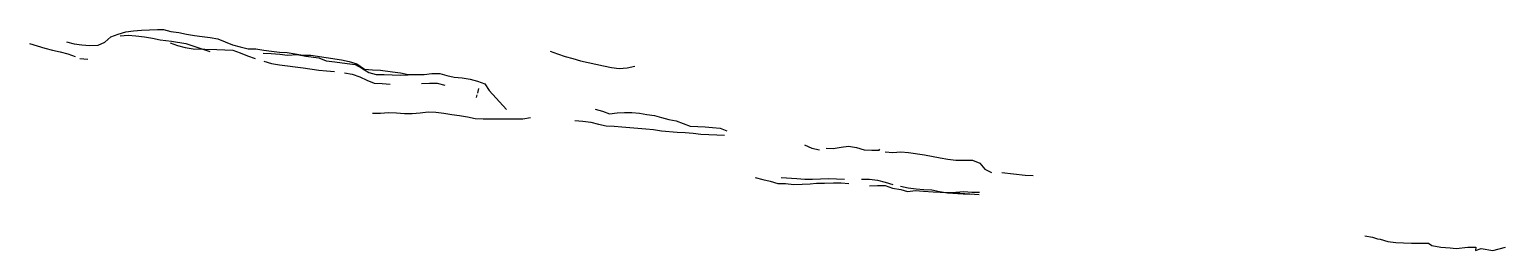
# Model space of a CAD drawing. Header units: metres. Extents: x 2 to 374, y 0 to 56.
import ezdxf

# ---------------------------------------------------------------- set-up
doc = ezdxf.new("R2010")
doc.units = ezdxf.units.M
for name, color, linetype in [('F7_TRAMO_AU_00_01', 3, 'Continuous'), ('F7_TRAMO_AU_01_05', 4, 'Continuous'), ('F7_TRAMO_AU_05_15', 2, 'Continuous'), ('F7_TRAMO_AU_15_50', 30, 'Continuous'), ('F7_TRAMO_AU_GE_50', 1, 'Continuous')]:
    doc.layers.add(name, color=color, linetype=linetype)

msp = doc.modelspace()

# ---------------------------------------------------------------- linework, layer by layer
at = {"layer": 'F7_TRAMO_AU_00_01'}
for p, q in [((11.22, 52.52, 51.85), (13.15, 52.02, 51.85)), ((26.81, 54.19, 57.04), (28.7, 54.03, 57.1)), ((28.7, 54.03, 57.1), (30.91, 53.83, 56.85)), ((41.3, 52.13, 56.79), (47.36, 50.14, 56.46)), ((41.49, 54.49, 51.85), (43.46, 54.14, 51.85)), ((43.46, 54.14, 51.85), (45.45, 53.88, 51.85)), ((47.43, 53.64, 51.85), (49.39, 53.27, 51.85)), ((7.68, 50.43, 109.25), (9.63, 50, 109.25)), ((9.63, 50, 109.25), (11.57, 49.54, 109.25)), ((13.15, 52.02, 51.85), (15.14, 51.82, 51.85)), ((53.06, 51.75, 51.85), (55.04, 51.27, 51.85)), ((62.92, 50.17, 51.85), (64.92, 49.92, 51.85)), ((64.92, 49.92, 51.85), (66.89, 49.84, 51.85)), ((133.14, 50.23), (134.99, 49.49)), ((134.99, 49.49), (136.89, 48.87)), ((136.89, 48.87), (138.82, 48.36)), ((138.82, 48.36), (140.74, 47.79)), ((70.84, 45.99, 63.82), (74.79, 45.4, 63.82)), ((74.79, 45.4, 63.82), (76.79, 45.25, 63.82)), ((140.74, 47.79), (142.69, 47.34)), ((142.69, 47.34), (144.64, 46.91)), ((144.64, 46.91), (146.6, 46.48)), ((146.6, 46.48), (148.55, 46.05)), ((148.55, 46.05), (150.53, 45.82)), ((150.53, 45.82), (152.51, 46.04)), ((152.51, 46.04), (154.47, 46.43)), ((91.32, 44.36, 55.87), (93.32, 44.26, 55.78)), ((103.33, 44.57, 51.85), (105.34, 44.53, 51.85)), ((104.69, 42.15, 65.05), (106.6, 41.64, 65.05)), ((108.95, 43.64, 51.85), (110.97, 43.51, 51.85)), ((110.97, 43.51, 51.85), (112.94, 43.14, 51.85)), ((112.94, 43.14, 51.85), (114.83, 42.63, 51.85)), ((114.83, 42.63, 51.85), (116.64, 41.96, 51.85)), ((116.64, 41.96, 51.85), (117.74, 40.32, 51.85)), ((114.58, 38.51, 67.14), (114.72, 39.17, 65.2)), ((114.88, 39.62, 63.31), (114.99, 40.05, 61.37)), ((114.99, 40.05, 61.37), (115.13, 40.82, 59.46)), ((117.74, 40.32, 51.85), (122.13, 35.53, 51.8)), ((104.35, 34.84, 77.3), (106.33, 34.56, 77.23)), ((108.31, 34.27, 77.16), (110.29, 33.99, 77.09)), ((144.51, 35.6, 51.8), (146.33, 35.05, 51.8)), ((146.33, 35.05, 51.8), (148.11, 34.4, 51.8)), ((148.11, 34.4, 51.8), (149.98, 34.7, 51.8)), ((155.63, 34.56, 51.8), (157.5, 34.24, 51.8)), ((157.5, 34.24, 51.8), (159.38, 34.02, 51.8)), ((159.38, 34.02, 51.8), (161.19, 33.51, 51.8)), ((161.19, 33.51, 51.8), (163.02, 33.01, 51.8)), ((122.21, 33.19, 76.2), (124.21, 33.17, 76.2)), ((124.21, 33.17, 76.2), (126.21, 33.18, 76.2)), ((139.37, 32.76, 75.81), (141.36, 32.57, 75.81)), ((145.28, 31.81, 75.81), (147.24, 31.41, 75.5)), ((147.24, 31.41, 75.5), (149.24, 31.32, 75.5)), ((149.24, 31.32, 75.5), (151.23, 31.13, 75.5)), ((155.21, 30.82, 75.5), (157.2, 30.65, 76.19)), ((157.2, 30.65, 76.19), (159.19, 30.44, 76.19)), ((159.19, 30.44, 76.19), (161.17, 30.15, 76.19)), ((163.02, 33.01, 51.8), (164.88, 32.69, 51.8)), ((206.45, 26.01, 11.19), (208.33, 26.29, 11.18)), ((208.33, 26.29, 11.18), (210.31, 25.92, 11.14)), ((204.46, 25.67, 11.19), (206.45, 26.01, 11.19)), ((210.31, 25.92, 11.14), (212.22, 25.36, 11.11)), ((239.52, 22.72, 11.1), (241.38, 22.01, 11.1)), ((241.38, 22.01, 11.1), (242.66, 20.5, 11.1)), ((246.92, 19.6, 11.05), (252.82, 19, 11.1)), ((252.82, 19, 11.1), (254.81, 18.87, 11.1)), ((184.77, 18.37, 80.39), (186.71, 17.9, 80.39)), ((195.29, 18.09, 91.57), (197.29, 17.92, 91.68)), ((233.43, 14.57, 84.27), (233.43, 14.57, 85.97)), ((341.62, 2.93, 51.28), (342.31, 2.85, 51.6)), ((342.31, 2.85, 51.6), (344.22, 2.26, 51.6)), ((354.48, 1.82, 51.6), (355.29, 1.26, 51.6)), ((355.29, 1.26, 51.6), (357.55, 0.8, 51.6)), ((361.46, 0.52, 51.6), (364.39, 0.8, 51.6)), ((364.39, 0.8, 51.6), (366.37, 0.79, 51.6)), ((367.74, 0.5, 51.6), (370.73, 0.01, 51.6)), ((370.73, 0.01, 51.6), (373.88, 0.85, 51.6))]:
    msp.add_line(p, q, dxfattribs=at)
at = {"layer": 'F7_TRAMO_AU_01_05'}
for p, q in [((1.92, 52.12, 109.25), (3.84, 51.56, 109.25)), ((24.8, 54.04, 57.06), (26.81, 54.19, 57.04)), ((32.15, 55.6, 51.85), (34.15, 55.64, 51.85)), ((37.36, 52.29, 60.71), (39.25, 51.64, 60.71)), ((39.53, 54.86, 51.85), (41.49, 54.49, 51.85)), ((45.45, 53.88, 51.85), (47.43, 53.64, 51.85)), ((51.23, 52.51, 51.85), (53.06, 51.75, 51.85)), ((5.76, 50.99, 109.25), (7.68, 50.43, 109.25)), ((39.25, 51.64, 60.71), (41.18, 51.13, 60.71)), ((41.18, 51.13, 60.71), (43.14, 50.78, 60.71)), ((43.14, 50.78, 60.71), (49.14, 50.58, 60.71)), ((49.14, 50.58, 60.71), (51.14, 50.52, 60.71)), ((51.14, 50.52, 60.71), (53.13, 50.43, 60.71)), ((53.13, 50.43, 60.71), (55.01, 49.74, 60.71)), ((56.89, 49.05, 60.71), (58.77, 48.37, 60.71)), ((66.95, 49.21, 56.02), (69.35, 49.38, 56.02)), ((14.59, 48.33, 58.01), (16.59, 48.15, 58.01)), ((61.01, 47.68, 63.82), (62.92, 47.08, 63.82)), ((62.92, 47.08, 63.82), (64.89, 46.77, 63.82)), ((81.28, 44.75, 65.04), (83.25, 44.37, 65.04)), ((81.99, 47.1, 55.3), (83.97, 46.88, 55.22)), ((93.43, 44.96, 51.85), (95.44, 44.75, 51.85)), ((93.32, 44.26, 55.78), (95.31, 44.13, 55.65)), ((99.3, 44.31, 55.83), (101.3, 44.28, 55.93)), ((99.36, 44.29, 51.85), (101.36, 44.32, 51.85)), ((101.36, 44.32, 51.85), (103.33, 44.57, 51.85)), ((105.34, 44.53, 51.85), (107.09, 44.05, 51.85)), ((107.09, 44.05, 51.85), (108.95, 43.64, 51.85)), ((100.37, 34.67, 77.34), (102.35, 34.88, 77.34)), ((102.35, 34.88, 77.34), (104.35, 34.84, 77.3)), ((106.33, 34.56, 77.23), (108.31, 34.27, 77.16)), ((110.29, 33.99, 77.09), (112.26, 33.63, 77.02)), ((112.26, 33.63, 77.02), (114.22, 33.26, 76.95)), ((126.21, 33.18, 76.2), (128.19, 33.5, 76.11)), ((153.75, 34.71, 51.8), (155.63, 34.56, 51.8)), ((114.22, 33.26, 76.95), (116.21, 33.19, 76.88)), ((120.21, 33.19, 76.57), (122.21, 33.19, 76.2)), ((141.36, 32.57, 75.81), (143.34, 32.29, 75.81)), ((143.34, 32.29, 75.81), (145.28, 31.81, 75.81)), ((161.17, 30.15, 76.19), (165.15, 29.81, 76.19)), ((165.15, 29.81, 76.19), (167.14, 29.68, 76.19)), ((197.26, 26.57, 11.49), (199.07, 25.73, 11.49)), ((199.07, 25.73, 11.49), (201.03, 25.31, 11.19)), ((202.68, 25.77, 11.19), (204.46, 25.67, 11.19)), ((227.44, 24.07, 11.1), (231.37, 23.36, 11.1)), ((231.37, 23.36, 11.1), (233.34, 22.98, 11.1)), ((233.34, 22.98, 11.1), (235.32, 22.75, 11.1)), ((235.32, 22.75, 11.1), (237.52, 22.78, 11.1)), ((237.52, 22.78, 11.1), (239.52, 22.72, 11.1)), ((242.66, 20.5, 11.1), (244.36, 19.67, 11.1)), ((186.71, 17.9, 80.39), (188.57, 17.44, 80.39)), ((192.47, 16.83, 80.39), (194.55, 16.61, 80.39)), ((192.47, 16.83, 84.46), (194.55, 16.61, 84.46)), ((197.29, 17.92, 91.68), (199.28, 17.94, 91.78)), ((198.65, 16.76, 83.2), (200.27, 16.98, 80.39)), ((198.65, 16.76, 80.39), (198.65, 16.76, 83.2)), ((221.39, 16.16, 94.25), (223.36, 15.81, 94.35)), ((223.36, 15.81, 94.35), (225.33, 15.5, 94.45)), ((229.32, 15.28, 94.44), (231.28, 14.86, 94.37)), ((233.43, 14.57, 85.97), (235.36, 14.67, 84.27)), ((237.38, 14.82, 85.97), (239.42, 14.72, 84.27)), ((340.38, 3.34, 51.6), (341.62, 2.93, 51.28)), ((344.22, 2.26, 51.6), (346.21, 1.97, 51.6)), ((350.2, 1.82, 51.6), (352.2, 1.81, 51.6)), ((352.2, 1.81, 51.6), (354.48, 1.82, 51.6)), ((357.55, 0.8, 51.6), (359.91, 0.7, 51.6)), ((359.91, 0.7, 51.6), (361.46, 0.52, 51.6)), ((366.37, 0.79, 51.6), (366.33, 0, 51.6)), ((366.33, 0, 51.6), (367.74, 0.5, 51.6))]:
    msp.add_line(p, q, dxfattribs=at)
at = {"layer": 'F7_TRAMO_AU_05_15'}
for p, q in [((19.26, 51.71, 51.85), (20.91, 52.5, 51.85)), ((26.18, 55.09, 51.85), (28.16, 55.33, 51.85)), ((28.16, 55.33, 51.85), (30.15, 55.48, 51.85)), ((30.15, 55.48, 51.85), (32.15, 55.6, 51.85)), ((30.91, 53.83, 56.85), (32.9, 53.44, 56.85)), ((32.9, 53.44, 56.85), (34.85, 53.08, 56.51)), ((34.85, 53.08, 56.51), (37.69, 52.73, 56)), ((37.69, 52.73, 56), (41.3, 52.13, 56.79)), ((49.39, 53.27, 51.85), (51.23, 52.51, 51.85)), ((3.84, 51.56, 109.25), (5.76, 50.99, 109.25)), ((11.57, 49.54, 109.25), (13.45, 48.85, 109.25)), ((15.14, 51.82, 51.85), (17.12, 51.59, 51.85)), ((55.01, 49.74, 60.71), (56.89, 49.05, 60.71)), ((55.04, 51.27, 51.85), (56.98, 50.78, 51.85)), ((56.98, 50.78, 51.85), (58.98, 50.81, 51.85)), ((58.98, 50.81, 51.85), (60.94, 50.48, 51.85)), ((60.94, 50.48, 51.85), (62.92, 50.17, 51.85)), ((64.96, 49.41, 56.95), (66.95, 49.21, 56.02)), ((66.89, 49.84, 51.85), (68.87, 49.52, 51.85)), ((69.35, 49.38, 56.02), (71.55, 48.93, 56.02)), ((71.55, 48.93, 56.02), (74.82, 48.51, 55.62)), ((64.89, 46.77, 63.82), (66.9, 46.51, 63.82)), ((68.86, 46.26, 63.82), (70.84, 45.99, 63.82)), ((76.79, 45.25, 63.82), (78.78, 45.11, 63.82)), ((82.48, 47.59, 51.85), (84.44, 46.98, 51.85)), ((83.97, 46.88, 55.22), (85.7, 45.9, 55.55)), ((84.44, 46.98, 51.85), (86.34, 45.63, 51.85)), ((85.7, 45.9, 55.55), (87.41, 44.86, 55.45)), ((86.34, 45.63, 51.85), (88.33, 45.46, 51.85)), ((90.33, 45.37, 51.85), (93.43, 44.96, 51.85)), ((95.44, 44.75, 51.85), (97.35, 44.34, 51.85)), ((86.95, 42.91, 65.04), (88.79, 42.14, 65.04)), ((88.79, 42.14, 65.04), (90.79, 42.02, 65.04)), ((90.79, 42.02, 65.04), (92.78, 41.89, 65.04)), ((95.31, 44.13, 55.65), (97.31, 44.2, 55.67)), ((97.31, 44.2, 55.67), (99.3, 44.31, 55.83)), ((97.35, 44.34, 51.85), (99.36, 44.29, 51.85)), ((100.69, 42.08, 65.05), (102.69, 42.11, 65.05)), ((102.69, 42.11, 65.05), (104.69, 42.15, 65.05)), ((92.39, 34.75, 77.34), (94.38, 34.63, 77.34)), ((98.38, 34.5, 77.34), (100.37, 34.67, 77.34)), ((151.86, 34.77, 51.8), (153.75, 34.71, 51.8)), ((151.23, 31.13, 75.5), (153.22, 30.97, 75.5)), ((153.22, 30.97, 75.5), (155.21, 30.82, 75.5)), ((168.41, 31.31, 51.8), (170.31, 31.23, 51.8)), ((175.94, 30.8, 51.8), (177.69, 30.11, 51.8)), ((167.14, 29.68, 76.19), (169.14, 29.53, 76.19)), ((212.22, 25.36, 11.11), (214.22, 25.29, 11.04)), ((217.53, 24.88, 11.1), (219.51, 24.7, 11.1)), ((219.51, 24.7, 11.1), (221.51, 24.83, 11.1)), ((188.57, 17.44, 80.39), (190.53, 16.83, 80.39)), ((190.53, 16.83, 80.39), (192.47, 16.83, 80.39)), ((191.31, 18.36, 91.46), (195.29, 18.09, 91.57)), ((196.66, 16.71, 83.2), (198.65, 16.76, 80.39)), ((199.28, 17.94, 91.78), (201.28, 18.03, 91.99)), ((202.3, 16.93, 83.2), (204.53, 17.01, 80.39)), ((202.3, 16.93, 80.39), (202.3, 16.93, 83.2)), ((204.53, 17.01, 83.2), (206.48, 17.04, 80.39)), ((204.53, 17.01, 80.39), (204.53, 17.01, 83.2)), ((206.48, 17.04, 80.39), (206.48, 17.04, 83.2)), ((208.38, 16.85, 80.39), (208.38, 16.85, 83.2)), ((221.5, 15.37, 84.27), (221.5, 15.37, 85.97)), ((225.33, 15.5, 94.45), (227.33, 15.38, 94.53)), ((227.23, 14.9, 84.27), (227.23, 14.9, 85.97)), ((227.33, 15.38, 94.53), (229.32, 15.28, 94.44)), ((229.61, 14.74, 85.97), (231.42, 14.65, 84.27)), ((231.28, 14.86, 94.37), (233.24, 14.51, 94.3)), ((231.42, 14.65, 85.97), (233.43, 14.57, 84.27)), ((233.24, 14.51, 94.3), (237.22, 14.29, 94.3)), ((235.24, 14.52, 94.24), (241.22, 14.09, 93.88)), ((235.36, 14.67, 84.27), (235.36, 14.67, 85.97)), ((237.38, 14.82, 84.27), (237.38, 14.82, 85.97)), ((241.34, 14.68, 84.27), (241.34, 14.68, 85.97)), ((338.42, 3.72, 51.6), (340.38, 3.34, 51.6)), ((346.21, 1.97, 51.6), (348.21, 1.91, 51.6)), ((348.21, 1.91, 51.6), (350.2, 1.82, 51.6))]:
    msp.add_line(p, q, dxfattribs=at)
at = {"layer": 'F7_TRAMO_AU_15_50'}
for p, q in [((20.91, 52.5, 51.85), (22.39, 53.81, 51.85)), ((24.29, 54.44, 51.85), (26.18, 55.09, 51.85)), ((34.15, 55.64, 51.85), (35.65, 55.64, 51.85)), ((37.55, 55.16, 51.85), (39.53, 54.86, 51.85)), ((17.12, 51.59, 51.85), (19.26, 51.71, 51.85)), ((60.8, 49.71, 56.95), (62.79, 49.59, 56.95)), ((68.87, 49.52, 51.85), (70.8, 49.15, 51.85)), ((70.8, 49.15, 51.85), (72.8, 49.16, 51.85)), ((72.8, 49.16, 51.85), (80.51, 47.99, 51.75)), ((74.82, 48.51, 55.62), (76.69, 47.76, 55.62)), ((66.9, 46.51, 63.82), (68.86, 46.26, 63.82)), ((80.51, 47.99, 51.75), (82.48, 47.59, 51.85)), ((87.41, 44.86, 55.45), (89.32, 44.36, 55.62)), ((88.33, 45.46, 51.85), (90.33, 45.37, 51.85)), ((83.25, 44.37, 65.04), (85.13, 43.73, 65.04)), ((85.13, 43.73, 65.04), (86.95, 42.91, 65.04)), ((89.32, 44.36, 55.62), (91.32, 44.36, 55.87)), ((94.38, 34.63, 77.34), (96.38, 34.51, 77.34)), ((96.38, 34.51, 77.34), (98.38, 34.5, 77.34)), ((149.98, 34.7, 51.8), (151.86, 34.77, 51.8)), ((164.88, 32.69, 51.8), (166.62, 31.97, 51.8)), ((166.62, 31.97, 51.8), (168.41, 31.31, 51.8)), ((170.31, 31.23, 51.8), (172.19, 31.14, 51.8)), ((172.19, 31.14, 51.8), (174.07, 30.99, 51.8)), ((174.07, 30.99, 51.8), (175.94, 30.8, 51.8)), ((169.14, 29.53, 76.19), (171.12, 29.3, 76.19)), ((171.12, 29.3, 76.19), (173.12, 29.17, 77.54)), ((173.12, 29.17, 77.54), (175.12, 29.14, 77.54)), ((175.12, 29.14, 77.54), (177.1, 29.06, 77.54)), ((214.22, 25.29, 11.04), (216.08, 25.25, 10.97)), ((216.08, 25.25, 10.97), (216.18, 25.54, 10.97)), ((221.51, 24.83, 11.1), (223.45, 24.67, 11.1)), ((223.45, 24.67, 11.1), (227.44, 24.07, 11.1)), ((184.77, 18.37, 84.46), (186.71, 17.9, 84.46)), ((186.71, 17.9, 84.46), (188.57, 17.44, 84.46)), ((188.57, 17.44, 84.46), (190.53, 16.83, 84.46)), ((190.53, 16.83, 84.46), (192.47, 16.83, 84.46)), ((194.55, 16.61, 80.39), (196.66, 16.71, 80.39)), ((196.66, 16.71, 80.39), (196.66, 16.71, 83.2)), ((200.27, 16.98, 80.39), (200.27, 16.98, 83.2)), ((200.27, 16.98, 83.2), (202.3, 16.93, 80.39)), ((205.28, 18, 92.09), (207.28, 17.99, 92.2)), ((206.48, 17.04, 83.2), (208.38, 16.85, 80.39)), ((211.62, 17.98, 92.79), (213.62, 17.94, 93.41)), ((215.61, 17.74, 93.92), (217.54, 17.22, 94.04)), ((215.62, 16.35, 85.97), (217.53, 16.39, 84.27)), ((217.53, 16.39, 85.97), (219.42, 15.65, 84.27)), ((217.54, 17.22, 94.04), (219.45, 16.64, 94.15)), ((219.42, 15.65, 84.27), (219.42, 15.65, 85.97)), ((219.42, 15.65, 85.97), (221.5, 15.37, 84.27)), ((221.5, 15.37, 85.97), (223.22, 14.85, 84.27)), ((225.23, 15.13, 84.27), (225.23, 15.13, 85.97)), ((225.23, 15.13, 85.97), (227.23, 14.9, 84.27)), ((227.23, 14.9, 85.97), (229.61, 14.74, 84.27)), ((229.61, 14.74, 84.27), (229.61, 14.74, 85.97)), ((231.42, 14.65, 84.27), (231.42, 14.65, 85.97)), ((235.36, 14.67, 85.97), (237.38, 14.82, 84.27)), ((237.22, 14.29, 94.3), (239.22, 14.16, 94.63)), ((239.42, 14.72, 84.27), (239.42, 14.72, 85.97)), ((239.42, 14.72, 85.97), (241.34, 14.68, 84.27))]:
    msp.add_line(p, q, dxfattribs=at)
at = {"layer": 'F7_TRAMO_AU_GE_50'}
for p, q in [((22.39, 53.81, 51.85), (24.29, 54.44, 51.85)), ((35.65, 55.64, 51.85), (37.55, 55.16, 51.85)), ((62.79, 49.59, 56.95), (64.96, 49.41, 56.95)), ((76.69, 47.76, 55.62), (78.88, 47.53, 55.62)), ((78.88, 47.53, 55.62), (81.99, 47.1, 55.3)), ((88.39, 34.59, 77.34), (90.39, 34.59, 77.34)), ((90.39, 34.59, 77.34), (92.39, 34.75, 77.34)), ((116.21, 33.19, 76.88), (118.21, 33.19, 76.75)), ((118.21, 33.19, 76.75), (120.21, 33.19, 76.57)), ((201.28, 18.03, 91.99), (203.28, 18.09, 91.99)), ((203.28, 18.09, 91.99), (205.28, 18, 92.09)), ((213.58, 16.28, 85.97), (215.62, 16.35, 84.27)), ((213.58, 16.28, 84.27), (213.58, 16.28, 85.97)), ((213.62, 17.94, 93.41), (215.61, 17.74, 93.92)), ((215.62, 16.35, 84.27), (215.62, 16.35, 85.97)), ((217.53, 16.39, 84.27), (217.53, 16.39, 85.97)), ((223.22, 14.85, 85.97), (225.23, 15.13, 84.27)), ((223.22, 14.85, 84.27), (223.22, 14.85, 85.97))]:
    msp.add_line(p, q, dxfattribs=at)

doc.saveas('drawing.dxf')
